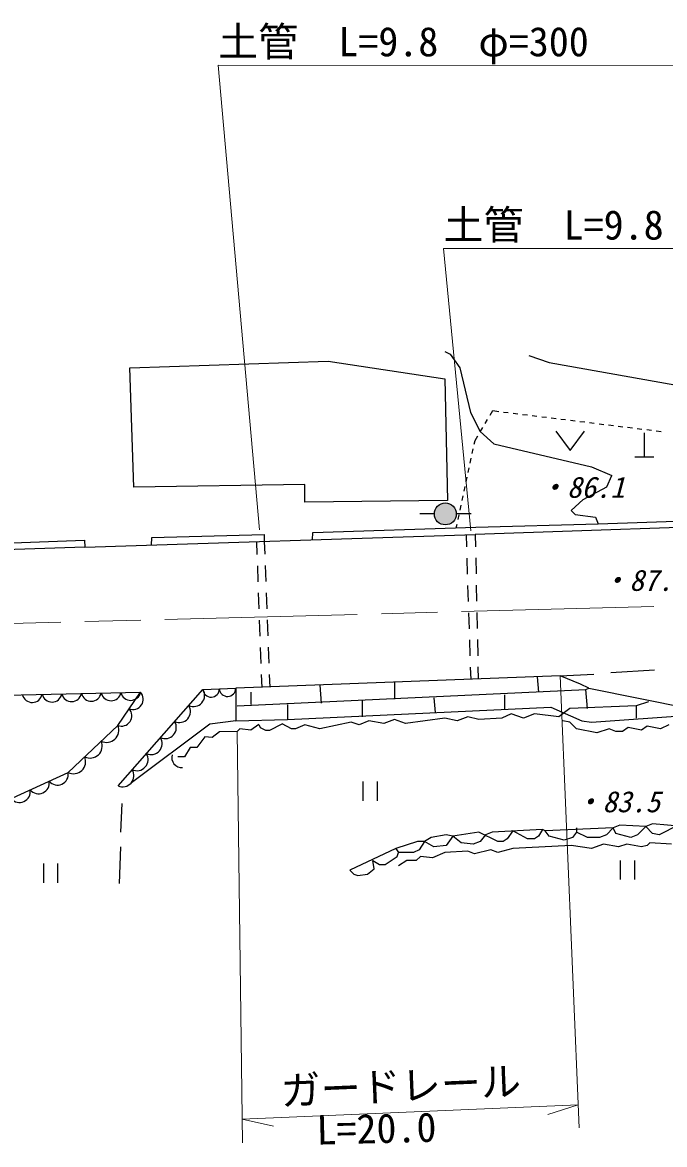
# Model space of a CAD drawing. Units: millimetres, scale not verified. Extents: x 40000 to 680000, y 20000 to 380000.
# Drawn here: x 179083 to 219135, y 263182 to 333174 of the extents above; entities that cross this region are included whole.
import ezdxf
from ezdxf.enums import TextEntityAlignment as Align

# ---------------------------------------------------------------- set-up
doc = ezdxf.new("R2010")
doc.units = ezdxf.units.MM
doc.header["$LTSCALE"] = 1000
doc.linetypes.add('CHAIN', pattern=[18.5, 12, -1.5, 3.5, -1.5])
for name, color, linetype, lineweight in [('M-BGD', 7, 'Continuous', 25), ('M-BMK', 2, 'CHAIN', 13), ('M-STR-HTXT', 7, 'Continuous', 13), ('M-STR-STRC', 7, 'Continuous', 25)]:
    doc.layers.add(name, color=color, linetype=linetype, lineweight=lineweight)
doc.styles.add('ＭＳ ゴシック', font='')
doc.styles.get('ＭＳ ゴシック').set_extended_font_data('MS Gothic')

msp = doc.modelspace()

# ---------------------------------------------------------------- hatches: boundary and pattern name
at = {"layer": 'M-BGD'}
msp.add_hatch(color=256, dxfattribs=at).paths.add_polyline_path([(206146, 302517, -0.41421), (205463, 301834, -0.41421), (204780, 302517, -1)])

# ---------------------------------------------------------------- linework, layer by layer
for p, q in [((205428, 312646), (205766, 312477)), ((205766, 312477), (206359, 311630)), ((210677, 312392), (211947, 311969)), ((185785, 311630), (198146, 312053)), ((186039, 304179), (185785, 311630)), ((198146, 312053), (205428, 310953)), ((206359, 311630), (207036, 308836)), ((211947, 311969), (226679, 309344)), ((205428, 310953), (205603, 303353)), ((207036, 308836), (207629, 307651)), ((208247, 308674), (208415, 308959)), ((208415, 308959), (208794, 308912)), ((209092, 308875), (209389, 308839)), ((209687, 308802), (209985, 308765)), ((210283, 308729), (210580, 308692)), ((207943, 308157), (208095, 308415)), ((210878, 308655), (211176, 308619)), ((211474, 308582), (211771, 308545)), ((212069, 308509), (212367, 308472)), ((212665, 308435), (212962, 308399)), ((213260, 308362), (213558, 308325)), ((213856, 308288), (214153, 308252)), ((214451, 308215), (214749, 308178)), ((215047, 308142), (215344, 308105)), ((215642, 308068), (215940, 308032)), ((216237, 307995), (216535, 307958)), ((207319, 307096), (207487, 307381)), ((207629, 307651), (208476, 306889)), ((207639, 307640), (207791, 307898)), ((216833, 307922), (217131, 307885)), ((217428, 307848), (217726, 307811)), ((218024, 307775), (218322, 307738)), ((218619, 307701), (218917, 307665)), ((207142, 306279), (207206, 306572)), ((207269, 306865), (207319, 307096)), ((208476, 306889), (214572, 305449)), ((207016, 305693), (207079, 305986)), ((206889, 305106), (206952, 305399)), ((214572, 305449), (215849, 304908)), ((206762, 304520), (206825, 304813)), ((215530, 304210), (215849, 304908)), ((196707, 304349), (186039, 304179)), ((196707, 303248), (196707, 304349)), ((206635, 303933), (206699, 304226)), ((214064, 303417), (215530, 304210)), ((205603, 303353), (196707, 303248)), ((206508, 303347), (206572, 303640)), ((214064, 303417), (213302, 302740)), ((203868, 302553), (204781, 302553)), ((206161, 302553), (207074, 302553)), ((206255, 302174), (206318, 302467)), ((206382, 302760), (206445, 303054)), ((213302, 302740), (213556, 302486)), ((213556, 302486), (214826, 302317)), ((206142, 301650), (206191, 301881)), ((214826, 302317), (214995, 301893)), ((182979, 300439), (207325, 301233)), ((206753, 301215), (206777, 300456)), ((207325, 301233), (207341, 300475)), ((193680, 300788), (193709, 299988)), ((194165, 300804), (194195, 300003)), ((206799, 299756), (206831, 298757)), ((207355, 299775), (207375, 298775)), ((193735, 299289), (193771, 298289)), ((194222, 299303), (194259, 298304)), ((193796, 297590), (193833, 296591)), ((194285, 297605), (194323, 296605)), ((206853, 298057), (206885, 297057)), ((207390, 298075), (207410, 297076)), ((206908, 296358), (206940, 295358)), ((207424, 296376), (207444, 295376)), ((193858, 295891), (193895, 294892)), ((194349, 295906), (194387, 294907)), ((207459, 294676), (207479, 293676)), ((193920, 294192), (193956, 293193)), ((194413, 294207), (194451, 293208)), ((206962, 294659), (206994, 293659)), ((207016, 292959), (207041, 292200)), ((207493, 292976), (207508, 292218)), ((215792, 292636), (218513, 292801)), ((212624, 292411), (192389, 291649)), ((193982, 292493), (194011, 291693)), ((194477, 292508), (194507, 291707)), ((202295, 292022), (202295, 290971)), ((211190, 292357), (211270, 291395)), ((212624, 292411), (214714, 292527)), ((213894, 291903), (212624, 292411)), ((214402, 291649), (213894, 291903)), ((192389, 291649), (192389, 289617)), ((192474, 290548), (214233, 291564)), ((193320, 291395), (193320, 290633)), ((197642, 291846), (197723, 290717)), ((209153, 291225), (209153, 290294)), ((214233, 291564), (214402, 291649)), ((214318, 290379), (214233, 291564)), ((214402, 291649), (221938, 290125)), ((195606, 290633), (195606, 289701)), ((200263, 290887), (200263, 289871)), ((204750, 291056), (204835, 290125)), ((217366, 290548), (213217, 290379)), ((218128, 290802), (217366, 290548)), ((217366, 290548), (217366, 289786)), ((195606, 289701), (212032, 290463)), ((205428, 289786), (202972, 289447)), ((206190, 289617), (205428, 289786)), ((206867, 289871), (206190, 289617)), ((207544, 289701), (206867, 289871)), ((208984, 289786), (207544, 289701)), ((209576, 290040), (208984, 289786)), ((210338, 289786), (209576, 290040)), ((211016, 290040), (210338, 289786)), ((212540, 289871), (211016, 290040)), ((212032, 290463), (213979, 289617)), ((213217, 290379), (212540, 289871)), ((214572, 289532), (222869, 290125)), ((192389, 289617), (195606, 289701)), ((192643, 289109), (192474, 288939)), ((193320, 289024), (192643, 289109)), ((193822, 289375), (193320, 289024)), ((193822, 289375), (193913, 289193)), ((193913, 289193), (194252, 289024)), ((194506, 289024), (195293, 289418)), ((195860, 289109), (195293, 289418)), ((196114, 289109), (195860, 289109)), ((196707, 289363), (196114, 289109)), ((197638, 289109), (196707, 289363)), ((199586, 289532), (197638, 289109)), ((200094, 289363), (199586, 289532)), ((200686, 289617), (200094, 289363)), ((201618, 289447), (200686, 289617)), ((202295, 289701), (201618, 289447)), ((202972, 289447), (202295, 289701)), ((213217, 289532), (212794, 289617)), ((213640, 289109), (213217, 289532)), ((214910, 288855), (213640, 289109)), ((213979, 289617), (214572, 289532)), ((215672, 289109), (214910, 288855)), ((216096, 288939), (215672, 289109)), ((216858, 289193), (216519, 288939)), ((217704, 289024), (216858, 289193)), ((218043, 289278), (217704, 289024)), ((218890, 289109), (218043, 289278)), ((219398, 289363), (218890, 289109)), ((194252, 289024), (194506, 289024)), ((216519, 288939), (216096, 288939)), ((200320, 285832), (200320, 284632)), ((201220, 284632), (201220, 285832)), ((185277, 284452), (185192, 282674)), ((211524, 282843), (208391, 282674)), ((211524, 282843), (211270, 282420)), ((211693, 282759), (211524, 282843)), ((215926, 282928), (211693, 282759)), ((213640, 282928), (213640, 282674)), ((215926, 282928), (215503, 282505)), ((216350, 283097), (215926, 282928)), ((216096, 282589), (215926, 282928)), ((217958, 283013), (216350, 283097)), ((217958, 283013), (217450, 282505)), ((218382, 283182), (217958, 283013)), ((218382, 282589), (217958, 283013)), ((220244, 283013), (218382, 283182)), ((219990, 283097), (218805, 282505)), ((203734, 282081), (202380, 281658)), ((204158, 282081), (203734, 282081)), ((204158, 282081), (203819, 281573)), ((204581, 282335), (204158, 282081)), ((204750, 281743), (204158, 282081)), ((205512, 282505), (204581, 282335)), ((205936, 282420), (205512, 282505)), ((205936, 282420), (205512, 281827)), ((207544, 282674), (205936, 282420)), ((206444, 281997), (205936, 282420)), ((207629, 282081), (207206, 281912)), ((208730, 282081), (207544, 282674)), ((207968, 282505), (207629, 282081)), ((208391, 282674), (207968, 282505)), ((209068, 282081), (208730, 282081)), ((209322, 282251), (209068, 282081)), ((209661, 282759), (209322, 282251)), ((210592, 282251), (209661, 282759)), ((211016, 282251), (210592, 282251)), ((211270, 282420), (211016, 282251)), ((211947, 282420), (211693, 282759)), ((212878, 282166), (211947, 282420)), ((213386, 282335), (212878, 282166)), ((213640, 282674), (213386, 282335)), ((214318, 282335), (213640, 282674)), ((215080, 282335), (214318, 282335)), ((215503, 282505), (215080, 282335)), ((217027, 282335), (216096, 282589)), ((217450, 282505), (217027, 282335)), ((218805, 282505), (218382, 282589)), ((185192, 281743), (185108, 279457)), ((202380, 281658), (199501, 280303)), ((202380, 281658), (202549, 281404)), ((202464, 281150), (202549, 281404)), ((203480, 281404), (202549, 281404)), ((203819, 281573), (203480, 281404)), ((205428, 281404), (204666, 281065)), ((205512, 281827), (204750, 281743)), ((206867, 281489), (205428, 281404)), ((207206, 281912), (206444, 281997)), ((207290, 281319), (206867, 281489)), ((208306, 281573), (207290, 281319)), ((208730, 281404), (208306, 281573)), ((209661, 281658), (208730, 281404)), ((213302, 281827), (209661, 281658)), ((214572, 281658), (213302, 281827)), ((215334, 281912), (214572, 281658)), ((216265, 281743), (215334, 281912)), ((216773, 281912), (216265, 281743)), ((217704, 281743), (216773, 281912)), ((218043, 281827), (217704, 281743)), ((218212, 281997), (218043, 281827)), ((219567, 281912), (218212, 281997)), ((180392, 280704), (180392, 279504)), ((181292, 279504), (181292, 280704)), ((201025, 280388), (200940, 280896)), ((200940, 280896), (201364, 280642)), ((201702, 280642), (202464, 281150)), ((203057, 280896), (202549, 280557)), ((203650, 280896), (203057, 280896)), ((203904, 281150), (203650, 280896)), ((204666, 281065), (203904, 281150)), ((216372, 280906), (216372, 279706)), ((217272, 279706), (217272, 280906)), ((199501, 280303), (199755, 280049)), ((199755, 280049), (200009, 279965)), ((200009, 279965), (200602, 280049)), ((200602, 280049), (201025, 280388)), ((201364, 280642), (201702, 280642))]:
    msp.add_line(p, q, dxfattribs=at)
for points in [[(197182, 300903), (197193, 301366), (207354, 301689), (214995, 301893), (228948, 302371), (234117, 302298), (243285, 301768), (251467, 301238), (260234, 299814), (266864, 298882), (270549, 297993)], [(270443, 297566), (265887, 298606), (257511, 299836), (250516, 300749), (244160, 301242), (240804, 301407), (231143, 301754), (226679, 301893), (207325, 301233)], [(187132, 300575), (187148, 301053), (194170, 301241), (194165, 300804)], [(151322, 299782), (164932, 300225), (182963, 300886), (182979, 300439), (164878, 299847), (151300, 299306)], [(142917, 280443), (145985, 279391), (149661, 279199), (153195, 279733), (157181, 280966), (155752, 290723), (186450, 291404)], [(157181, 280966), (170177, 282610), (176013, 283678), (181930, 286390), (185026, 289326), (186450, 291404)], [(185044, 285564), (190341, 291573), (192389, 291649)], [(192389, 289617), (190779, 289399), (185884, 285747)], [(192474, 288939), (191383, 288923), (190920, 288582), (190466, 288623), (189962, 287949), (189548, 287949), (189183, 287357), (188769, 287365)]]:
    msp.add_lwpolyline(points, dxfattribs=at)
msp.add_circle((205463, 302517), 683, dxfattribs=at)
for centre, radius, start, end in [((179694, 291381), 627, 192.96642, 349.57273), ((180922, 291408), 627, 192.96642, 349.57273), ((182150, 291436), 627, 192.96642, 349.57273), ((183378, 291463), 627, 192.96642, 349.57273), ((184606, 291490), 627, 192.96642, 349.57273), ((185834, 291517), 627, 192.96642, 349.57273), ((185973, 290967), 647, 248.66543, 42.45659), ((189753, 291201), 696, 244.93411, 32.27618), ((190852, 291604), 513, 183.52858, 0.71573), ((191876, 291642), 513, 183.52858, 0.71573), ((188870, 290200), 696, 244.93411, 32.27618), ((185261, 289929), 647, 248.66543, 42.45659), ((184334, 289022), 756, 243.25685, 23.70775), ((187987, 289198), 696, 244.93411, 32.27618), ((187104, 288197), 696, 244.93411, 32.27618), ((183302, 288044), 756, 243.25685, 23.70775), ((182270, 287065), 756, 243.25685, 23.70775), ((186222, 287195), 696, 244.93411, 32.27618), ((188998, 287302), 597, 161.41201, 276.67623), ((181266, 286277), 674, 219.56719, 9.67994), ((185339, 286194), 696, 244.93411, 32.27618), ((180082, 285735), 674, 219.56719, 9.67994), ((178899, 285192), 674, 219.56719, 9.67994)]:
    msp.add_arc(centre, radius, start, end, dxfattribs=at)
at = {"layer": 'M-BMK'}
msp.add_line((169481, 295440), (229559, 297039), dxfattribs=at)
at = {"layer": 'M-STR-HTXT'}
for p, q in [((222032, 330489), (191288, 330511)), ((191288, 330511), (193864, 301524)), ((232944, 319081), (205343, 319081)), ((205343, 319081), (207048, 301472)), ((212624, 292411), (213810, 264217)), ((192474, 288939), (192812, 263285)), ((213756, 265650), (192793, 264759)), ((213756, 265650), (211848, 265051)), ((192793, 264759), (194745, 264324))]:
    msp.add_line(p, q, dxfattribs=at)
at = {"layer": 'M-STR-STRC'}
for p, q in [((212348, 307674), (213248, 306474)), ((213248, 306474), (214148, 307674)), ((217876, 306074), (217876, 307574)), ((217276, 306074), (218476, 306074))]:
    msp.add_line(p, q, dxfattribs=at)

# ---------------------------------------------------------------- texts
at = {"layer": 'M-BGD', "style": 'ＭＳ ゴシック', "oblique": 15}
for s, p in [('・86.1', (211252, 303127)), ('・87.1', (215139, 297322)), ('・83.5', (213462, 283512))]:
    msp.add_text(s, height=1320, dxfattribs=at).set_placement(p, align=Align.BOTTOM_LEFT)
at = {"layer": 'M-STR-HTXT', "style": 'ＭＳ ゴシック'}
for p in [(191288, 330511), (205343, 319081)]:
    msp.add_text('土管\u3000L=9.8\u3000φ=300', height=1833, dxfattribs=at).set_placement(p, align=Align.BOTTOM_LEFT)
for s, rotation, p in [('ガードレール', 2.447, (195248, 265062)), ('L=20.0', 1.44, (197460, 262626))]:
    msp.add_text(s, height=1833, rotation=rotation, dxfattribs=at).set_placement(p, align=Align.BOTTOM_LEFT)

doc.saveas('drawing.dxf')
